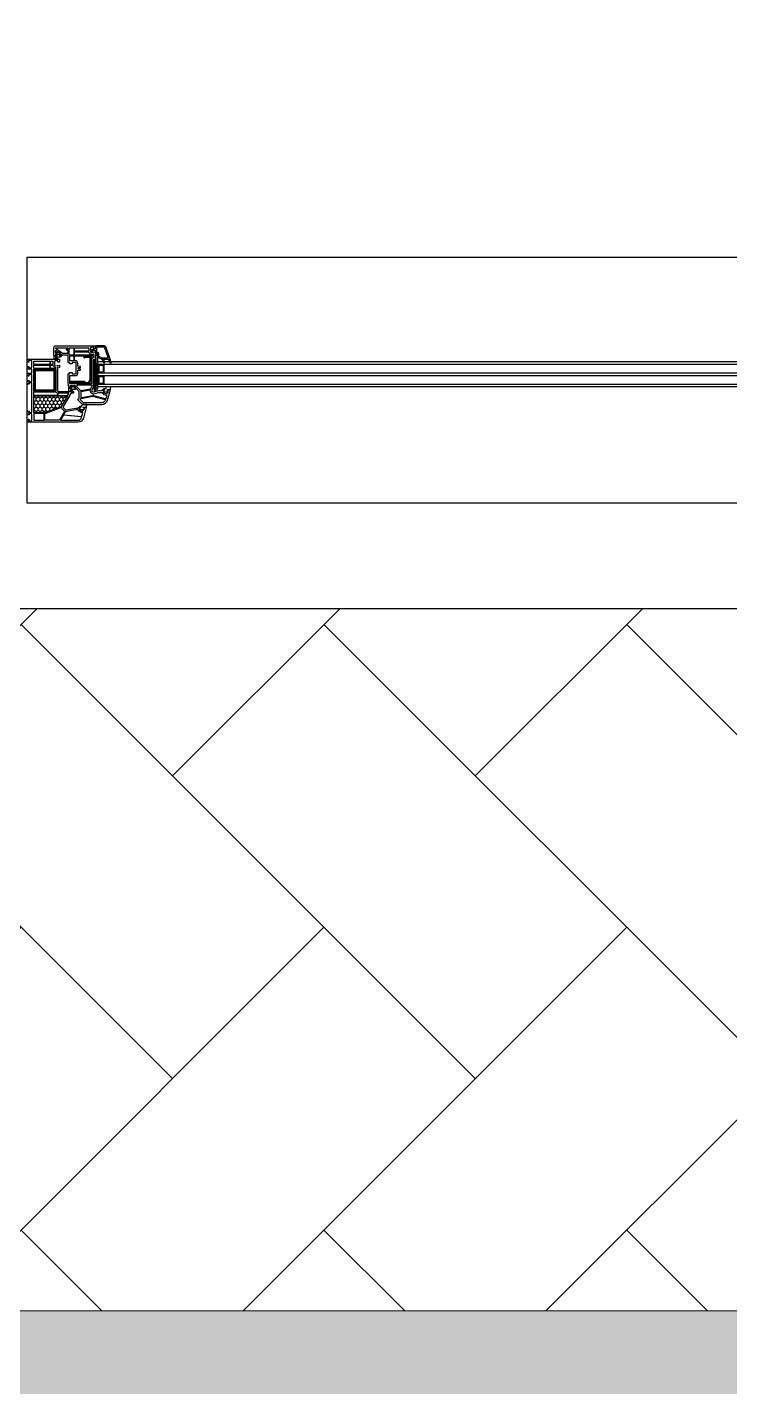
# Model space of a CAD drawing. Header units: millimetres. Extents: x 53645 to 137188, y 78097 to 135533.
# Drawn here: x 63921 to 64921, y 83594 to 85530 of the extents above; entities that cross this region are included whole.
import ezdxf

# ---------------------------------------------------------------- set-up
doc = ezdxf.new("R2010")
doc.units = ezdxf.units.MM
for name, color, linetype, lineweight in [('GP-graas', 94, 'Continuous', 9), ('GP-POKRITIE1', 7, 'Continuous', 9), ('stair1', 7, 'Continuous', 15)]:
    doc.layers.add(name, color=color, linetype=linetype, lineweight=lineweight)
doc.layers.add('line 1 GP', color=90, linetype='Continuous', lineweight=0, plot=False)
doc.layers.add('tree', color=67, linetype='Continuous')

# ---------------------------------------------------------------- blocks, each defined once
blk = doc.blocks.new('_F85QCL')
at = {"color": 0}
for p, q in [((70.79, 224.37), (55.03, 200.29)), ((60.59, 226.22), (67.08, 201.22)), ((12.94, 218.41), (-2.82, 194.34)), ((2.74, 220.26), (9.23, 195.26)), ((33.72, 216.83), (40.21, 191.82)), ((93.95, 215.11), (100.44, 190.1)), ((43.91, 214.97), (28.16, 190.9)), ((52.25, 214.18), (75.42, 212.33)), ((104.14, 213.25), (88.39, 189.18)), ((-47.29, 206.37), (-63.05, 182.3)), ((-57.49, 208.23), (-51, 183.22)), ((-5.6, 208.23), (17.57, 206.37)), ((25.38, 204.79), (48.55, 202.94)), ((85.61, 203.07), (108.78, 201.22)), ((-65.83, 196.19), (-42.66, 194.34)), ((4.33, 197.78), (-11.42, 173.7)), ((-5.86, 199.63), (0.63, 174.63)), ((-85.15, 189.18), (-100.91, 165.1)), ((-95.35, 191.03), (-88.86, 166.03)), ((-23.2, 184.02), (-38.95, 159.94)), ((-33.4, 185.87), (-26.91, 160.87)), ((-14.2, 187.59), (8.97, 185.74)), ((-103.69, 178.99), (-80.52, 177.14)), ((-124.74, 170.26), (-140.49, 146.18)), ((-134.93, 172.11), (-128.44, 147.11)), ((-41.73, 173.83), (-18.57, 171.98)), ((54.37, 168.67), (60.86, 143.67)), ((162.79, 168.67), (169.27, 143.67)), ((-76.42, 161.79), (-69.93, 136.79)), ((64.56, 166.82), (48.81, 142.74)), ((102.42, 163.38), (86.67, 139.3)), ((92.23, 165.23), (98.72, 140.23)), ((140.28, 163.38), (124.53, 139.3)), ((130.09, 165.23), (136.58, 140.23)), ((172.98, 166.82), (157.23, 142.74)), ((-143.27, 160.07), (-120.1, 158.22)), ((-66.22, 159.94), (-81.98, 135.86)), ((46.03, 156.63), (69.2, 154.78)), ((154.45, 156.63), (177.61, 154.78)), ((-84.76, 149.75), (-61.59, 147.9)), ((83.89, 153.19), (107.06, 151.34)), ((121.75, 153.19), (144.92, 151.34)), ((145.58, 136), (152.06, 110.99)), ((-109.25, 130.71), (-125, 106.63)), ((-119.44, 132.56), (-112.95, 107.55)), ((155.77, 134.14), (140.02, 110.07)), ((137.24, 123.96), (160.4, 122.11)), ((198.79, 122.11), (183.04, 98.03)), ((188.6, 123.96), (195.09, 98.96)), ((-127.78, 120.52), (-104.61, 118.67)), ((-30.09, 118.67), (-45.84, 94.59)), ((-40.28, 120.52), (-33.79, 95.52)), ((102.42, 118.67), (86.67, 94.59)), ((92.23, 120.52), (98.72, 95.52)), ((-150.55, 110.07), (-166.3, 85.99)), ((-160.74, 111.92), (-154.26, 86.92)), ((-48.62, 108.48), (-25.45, 106.63)), ((57.68, 110.07), (41.93, 85.99)), ((47.49, 111.92), (53.97, 86.92)), ((83.89, 108.48), (107.06, 106.63)), ((180.26, 111.92), (203.43, 110.07)), ((235.07, 108.48), (241.55, 83.48)), ((245.26, 106.63), (229.51, 82.55)), ((-169.08, 99.88), (-145.92, 98.03)), ((39.15, 99.88), (62.31, 98.03)), ((124.8, 96.31), (109.04, 72.23)), ((114.6, 98.16), (121.09, 73.16)), ((191.91, 96.31), (176.16, 72.23)), ((181.72, 98.16), (188.2, 73.16)), ((226.73, 96.44), (249.89, 94.59)), ((-9.43, 87.71), (-25.19, 63.63)), ((-19.63, 89.56), (-13.14, 64.56)), ((-181.39, 80.96), (-174.91, 55.96)), ((106.26, 86.12), (129.43, 84.27)), ((155.77, 82.55), (140.02, 58.48)), ((145.58, 84.4), (152.06, 59.4)), ((173.38, 86.12), (196.54, 84.27)), ((-171.2, 79.11), (-186.95, 55.04)), ((-27.97, 77.53), (-4.8, 75.67)), ((-189.73, 68.93), (-166.57, 67.07)), ((137.24, 72.37), (160.4, 70.51)), ((210.84, 63.63), (195.09, 39.56)), ((200.65, 65.49), (207.13, 40.48)), ((228.18, 62.05), (234.67, 37.04)), ((238.37, 60.2), (222.62, 36.12)), ((-150.55, 48.16), (-166.3, 24.08)), ((-160.74, 50.01), (-154.26, 25.01)), ((192.31, 53.45), (215.47, 51.6)), ((219.84, 50.01), (243.01, 48.16)), ((-202.18, 36.12), (-217.93, 12.04)), ((-212.37, 37.97), (-205.88, 12.97)), ((-169.08, 37.97), (-145.92, 36.12)), ((86.94, 36.12), (71.18, 12.04)), ((76.74, 37.97), (83.23, 12.97)), ((167.82, 36.12), (152.06, 12.04)), ((157.62, 37.97), (164.11, 12.97)), ((-107.39, 27.65), (-100.91, 2.65)), ((-220.71, 25.93), (-197.54, 24.08)), ((-97.2, 25.8), (-112.95, 1.72)), ((68.4, 25.93), (91.57, 24.08)), ((149.28, 25.93), (172.45, 24.08)), ((210.84, 24.08), (195.09, 0)), ((200.65, 25.93), (207.13, 0.93)), ((-115.73, 15.61), (-92.57, 13.76)), ((192.31, 13.89), (215.47, 12.04)), ((235.07, 7.02), (241.55, -17.99)), ((245.26, 5.16), (229.51, -18.91)), ((-179.8, -5.16), (-195.56, -29.23)), ((-190, -3.3), (-183.51, -28.31)), ((226.73, -5.02), (249.89, -6.87)), ((52.52, -10.31), (36.76, -34.39)), ((42.32, -8.46), (48.81, -33.47)), ((191.91, -10.31), (176.16, -34.39)), ((181.72, -8.46), (188.2, -33.47)), ((-198.34, -15.34), (-175.17, -17.19)), ((-24.79, -25.66), (-18.3, -50.66)), ((33.98, -20.5), (57.15, -22.35)), ((173.38, -20.5), (196.54, -22.35)), ((-14.6, -27.51), (-30.35, -51.59)), ((-203.76, -39.42), (-197.28, -64.42)), ((-33.13, -37.7), (-9.96, -39.55)), ((154.05, -37.83), (138.3, -61.91)), ((143.86, -35.98), (150.34, -60.98)), ((-193.57, -41.27), (-209.32, -65.35)), ((222.89, -42.99), (207.13, -67.07)), ((212.69, -41.14), (219.18, -66.14)), ((-212.1, -51.46), (-188.94, -53.31)), ((-140.22, -53.31), (-155.98, -77.38)), ((-150.42, -51.46), (-143.93, -76.46)), ((135.52, -48.02), (158.68, -49.87)), ((204.35, -53.18), (227.52, -55.03)), ((243.67, -53.18), (250.16, -78.18)), ((253.86, -55.03), (238.11, -79.1)), ((-158.76, -63.49), (-135.59, -65.35)), ((159.35, -66.93), (165.83, -91.94)), ((235.33, -65.21), (258.5, -67.07)), ((169.54, -68.79), (153.79, -92.86)), ((86.94, -77.38), (71.18, -101.46)), ((76.74, -75.53), (83.23, -100.54)), ((151.01, -78.97), (174.17, -80.82)), ((-183.25, -82.54), (-199, -106.62)), ((-193.44, -80.69), (-186.95, -105.69)), ((-93.76, -84.26), (-109.51, -108.34)), ((-103.95, -82.41), (-97.47, -107.41)), ((-201.78, -92.73), (-178.61, -94.58)), ((68.4, -87.57), (91.57, -89.42)), ((216, -92.86), (200.25, -116.94)), ((205.81, -91.01), (212.3, -116.01)), ((-112.29, -94.45), (-89.13, -96.3)), ((-9.43, -99.74), (-25.19, -123.82)), ((-19.63, -97.89), (-13.14, -122.89)), ((-146.97, -106.49), (-140.49, -131.49)), ((126.52, -104.9), (110.76, -128.98)), ((116.32, -103.05), (122.81, -128.05)), ((197.47, -103.05), (220.64, -104.9)), ((-136.78, -108.34), (-152.53, -132.42)), ((-27.97, -109.93), (-4.8, -111.78)), ((-155.31, -118.53), (-132.15, -120.38)), ((107.98, -115.09), (131.15, -116.94)), ((174.7, -120.38), (158.95, -144.46)), ((164.51, -118.53), (170.99, -143.53)), ((-57.62, -134.14), (-73.37, -158.21)), ((-67.81, -132.28), (-61.33, -157.29)), ((156.17, -130.56), (179.33, -132.42)), ((-129.77, -146.04), (-123.28, -171.05)), ((-76.15, -144.32), (-52.99, -146.18)), ((40.6, -146.04), (47.09, -171.05)), ((-119.57, -147.89), (-135.33, -171.97)), ((50.8, -147.89), (35.04, -171.97)), ((-138.11, -158.08), (-114.94, -159.93)), ((32.26, -158.08), (55.43, -159.93)), ((-98.79, -173.56), (-92.3, -198.56)), ((-14.6, -170.25), (-30.35, -194.33)), ((-24.79, -168.4), (-18.3, -193.4)), ((86.94, -170.25), (71.18, -194.33)), ((76.74, -168.4), (83.23, -193.4)), ((-88.6, -175.41), (-104.35, -199.49)), ((-72.98, -180.44), (-66.49, -205.44)), ((-33.13, -180.44), (-9.96, -182.29)), ((68.4, -180.44), (91.57, -182.29)), ((-107.13, -185.6), (-83.96, -187.45)), ((-62.78, -182.29), (-78.54, -206.37)), ((138.56, -184.01), (122.81, -208.09)), ((128.37, -182.16), (134.86, -207.16)), ((-81.32, -192.48), (-58.15, -194.33)), ((120.03, -194.2), (143.2, -196.05)), ((-31.81, -208.09), (-47.56, -232.16)), ((-42, -206.23), (-35.51, -231.24)), ((31.87, -214.97), (16.11, -239.04)), ((21.67, -213.11), (28.16, -238.12)), ((78.33, -211.53), (62.58, -235.6)), ((68.14, -209.67), (74.62, -234.68)), ((-50.34, -218.27), (-27.17, -220.12)), ((59.8, -221.71), (82.96, -223.56)), ((13.33, -225.15), (36.5, -227))]:
    blk.add_line(p, q, dxfattribs=at)
blk = doc.blocks.new('3432')
h = blk.add_hatch()
h.set_pattern_fill('HONEY', color=0, angle=90, style=0)
h.set_pattern_definition([(90, (-15252.5834, 212.3573), (2.74963, 4.7625), [3.175, -6.35]), (330, (-15252.5834, 212.3573), (2.74963, -4.7625), [3.175, -6.35]), (30, (-15252.5834, 212.3573), (5.49926, 6e-07), [-6.35, 3.175])])
h.paths.add_polyline_path([(-15124.2, 302.6, -0.57735), (-15123.8, 301.8), (-15131.5, 288.5, 0.079163), (-15131.8, 287.5, -0.259107), (-15132.2, 287.1), (-15155.8, 278.5, -0.087489), (-15156, 278.5), (-15170.7, 278.5, -0.414214), (-15171.2, 279), (-15171.2, 302.1, -0.414214), (-15170.7, 302.6)])
at = {"color": 0}
for p, q in [((-15089.2, 367.7), (-15085.6, 369.8)), ((-15085.6, 369.8), (-15084, 369.5)), ((-15082.7, 374), (-15083.4, 373.3)), ((-15083.4, 370), (-15083.4, 373.3)), ((-15071.8, 374), (-15082.7, 374)), ((-15081.5, 364.9), (-15081.5, 371.6)), ((-15071.7, 372.1), (-15081, 372.1)), ((-15065.2, 357.1), (-15069.8, 370.7)), ((-15062.5, 354.9), (-15068, 371.3)), ((-15097.9, 358.8), (-15097.9, 358.8)), ((-15097.1, 357.3), (-15095.6, 358.8)), ((-15094.8, 357.3), (-15093.3, 358.8)), ((-15092.6, 357.3), (-15091.1, 358.8)), ((-15090.9, 356.7), (-15089.7, 357.9)), ((-15090.9, 354.4), (-15089.4, 355.9)), ((-15090.9, 352.2), (-15089.4, 353.7)), ((-15090.9, 349.9), (-15089.4, 351.4)), ((-15090.9, 347.7), (-15089.4, 349.2)), ((-15089.4, 365.7), (-15089.4, 367.3)), ((-15087.4, 365.7), (-15087.4, 366.1)), ((-15087.2, 366.5), (-15085.4, 367.6)), ((-15085.1, 367.6), (-15083.9, 367.4)), ((-15083.4, 353.6), (-15085.1, 354.1)), ((-15085.1, 354.1), (-15085.1, 351.7)), ((-15083.4, 351.7), (-15085.1, 351.7)), ((-15084.6, 351.7), (-15084.6, 347)), ((-15080.5, 313.2), (-15083.5, 361.2)), ((-15080.5, 361.2), (-15083.5, 313.2)), ((-15083.4, 364.6), (-15083.4, 366.9)), ((-15083.4, 310.6), (-15083.4, 353.6)), ((-15080.9, 362.5), (-15081.3, 362.5)), ((-15080.6, 364.4), (-15081, 364.4)), ((-15080.4, 358.9), (-15080.4, 362)), ((-15074.9, 354.7), (-15079.1, 356.8)), ((-15078.5, 358.9), (-15078.5, 362.3)), ((-15074.1, 356.5), (-15078.3, 358.5)), ((-15065.7, 356.4), (-15073.9, 356.4)), ((-15062.7, 354.5), (-15073.9, 354.5)), ((-15073, 352.5), (-15073.4, 354.5)), ((-15071.6, 354.3), (-15071.6, 354.5)), ((-15061.8, 349.2), (-15064.7, 354.5)), ((-15061, 349.5), (-15062.5, 354.9)), ((-15062.4, 354.8), (-15062.4, 354.8)), ((-15170.5, 338.7), (-15169.4, 339.7)), ((-15170.5, 336.5), (-15169, 338)), ((-15170.5, 334.4), (-15169, 335.9)), ((-15170.5, 332.3), (-15169, 333.8)), ((-15170.5, 330.1), (-15169, 331.6)), ((-15170.5, 328), (-15169, 329.5)), ((-15168.8, 338.3), (-15167.3, 339.8)), ((-15166.6, 338.3), (-15165.1, 339.8)), ((-15164.5, 338.3), (-15163, 339.8)), ((-15162.4, 338.3), (-15160.9, 339.8)), ((-15160.3, 338.3), (-15158.8, 339.8)), ((-15158.2, 338.3), (-15156.7, 339.8)), ((-15156, 338.3), (-15154.5, 339.8)), ((-15153.9, 338.3), (-15152.4, 339.8)), ((-15151.8, 338.3), (-15150.3, 339.8)), ((-15149.7, 338.3), (-15148.2, 339.8)), ((-15147.5, 338.3), (-15146, 339.8)), ((-15145.4, 338.3), (-15143.9, 339.8)), ((-15143.3, 338.3), (-15141.8, 339.8)), ((-15142, 337.4), (-15140.6, 338.8)), ((-15142, 335.3), (-15140.5, 336.8)), ((-15142, 333.2), (-15140.5, 334.7)), ((-15142, 331.1), (-15140.5, 332.6)), ((-15142, 328.9), (-15140.5, 330.4)), ((-15090.9, 345.4), (-15089.4, 346.9)), ((-15090.9, 343.1), (-15089.4, 344.6)), ((-15090.9, 340.9), (-15089.4, 342.4)), ((-15090.9, 338.6), (-15089.4, 340.1)), ((-15090.9, 336.3), (-15089.4, 337.8)), ((-15090.9, 334.1), (-15089.4, 335.6)), ((-15090.9, 331.8), (-15089.4, 333.3)), ((-15090.9, 329.6), (-15089.4, 331.1)), ((-15084.6, 348), (-15086.4, 348)), ((-15086.4, 348), (-15086.4, 317)), ((-15084.6, 347), (-15086.4, 347)), ((-15084.6, 345), (-15086.4, 345)), ((-15084.6, 337), (-15086.4, 337)), ((-15084.6, 335), (-15086.4, 335)), ((-15084.6, 334), (-15086.4, 334)), ((-15084.6, 345), (-15084.6, 319)), ((-15083.4, 341.2), (-15083.4, 317)), ((-15078, 347.3), (-15079, 347.3)), ((-15078, 346.3), (-15079, 346.3)), ((-15078, 346.3), (-15079, 346.3)), ((-15078, 345.3), (-15079, 345.3)), ((-15078, 344.3), (-15079, 344.3)), ((-15078, 343.3), (-15079, 343.3)), ((-15078, 342.3), (-15079, 342.3)), ((-15078, 341.3), (-15079, 341.3)), ((-15078, 340.3), (-15079, 340.3)), ((-15078, 339.3), (-15079, 339.3)), ((-15078, 338.3), (-15079, 338.3)), ((-15078, 337.3), (-15079, 337.3)), ((-15078, 336.3), (-15079, 336.3)), ((-15078, 331.3), (-15079, 331.3)), ((-15078, 330.3), (-15079, 330.3)), ((-15078, 330.3), (-15079, 330.3)), ((-15078, 329.3), (-15079, 329.3)), ((-15078, 346.3), (-15078, 347.3)), ((-15078, 336.3), (-15078, 335.3)), ((-15078, 330.3), (-15078, 331.3)), ((-15077, 347.3), (-15077, 346.3)), ((-15077, 336.3), (-15077, 335.3)), ((-15077, 331.3), (-15077, 330.3)), ((-15076, 347.3), (-15076, 346.3)), ((-15076, 336.3), (-15076, 335.3)), ((-15076, 331.3), (-15076, 330.3)), ((-15075, 347.3), (-15075, 346.3)), ((-15075, 336.3), (-15075, 335.3)), ((-15075, 331.3), (-15075, 330.3)), ((-15074, 347.3), (-15074, 346.3)), ((-15074, 336.3), (-15074, 335.3)), ((-15074, 331.3), (-15074, 330.3)), ((-15073, 347.3), (-15073, 346.3)), ((-15073, 336.3), (-15073, 335.3)), ((-15073, 331.3), (-15073, 330.3)), ((-15072.5, 347.3), (-15071.5, 347.3)), ((-15072.5, 346.3), (-15072.5, 347.3)), ((-15072.5, 346.3), (-15071.5, 346.3)), ((-15072.5, 346.3), (-15071.5, 346.3)), ((-15072.5, 345.3), (-15071.5, 345.3)), ((-15072.5, 344.3), (-15071.5, 344.3)), ((-15072.5, 343.3), (-15071.5, 343.3)), ((-15072.5, 342.3), (-15071.5, 342.3)), ((-15072.5, 341.3), (-15071.5, 341.3)), ((-15072.5, 340.3), (-15071.5, 340.3)), ((-15072.5, 339.3), (-15071.5, 339.3)), ((-15072.5, 338.3), (-15071.5, 338.3)), ((-15072.5, 337.3), (-15071.5, 337.3)), ((-15072.5, 336.3), (-15072.5, 335.3)), ((-15072.5, 336.3), (-15071.5, 336.3)), ((-15072.5, 331.3), (-15071.5, 331.3)), ((-15072.5, 330.3), (-15072.5, 331.3)), ((-15072.5, 330.3), (-15071.5, 330.3)), ((-15072.5, 330.3), (-15071.5, 330.3)), ((-15072.5, 329.3), (-15071.5, 329.3)), ((-15170.5, 325.9), (-15169, 327.4)), ((-15170.5, 323.8), (-15169, 325.3)), ((-15170.5, 321.7), (-15169, 323.2)), ((-15170.5, 319.5), (-15169, 321)), ((-15170.5, 317.4), (-15169, 318.9)), ((-15170.5, 315.3), (-15169, 316.8)), ((-15170.5, 313.2), (-15169, 314.7)), ((-15170.5, 311.1), (-15169, 312.6)), ((-15169.6, 309.9), (-15168.2, 311.3)), ((-15167.6, 309.8), (-15166.1, 311.3)), ((-15165.4, 309.8), (-15163.9, 311.3)), ((-15163.3, 309.8), (-15161.8, 311.3)), ((-15161.2, 309.8), (-15159.7, 311.3)), ((-15159.1, 309.8), (-15157.6, 311.3)), ((-15157, 309.8), (-15155.8, 311)), ((-15154.8, 309.8), (-15153.3, 311.3)), ((-15152.7, 309.8), (-15151.2, 311.3)), ((-15150.6, 309.8), (-15149.1, 311.3)), ((-15148.5, 309.8), (-15147, 311.3)), ((-15146.3, 309.8), (-15144.8, 311.3)), ((-15144.2, 309.8), (-15142.7, 311.3)), ((-15142.1, 309.8), (-15140.5, 311.4)), ((-15142, 326.8), (-15140.5, 328.3)), ((-15142, 324.7), (-15140.5, 326.2)), ((-15142, 322.6), (-15140.5, 324.1)), ((-15142, 320.5), (-15140.5, 322)), ((-15142, 318.3), (-15140.5, 319.8)), ((-15142, 316.2), (-15140.5, 317.7)), ((-15142, 314.1), (-15140.5, 315.6)), ((-15142, 312), (-15140.5, 313.5)), ((-15119.1, 321.8), (-15117.4, 323.5)), ((-15118.3, 320.2), (-15117.1, 321.5)), ((-15116.7, 321.9), (-15115.1, 323.5)), ((-15116.3, 320), (-15114.8, 321.5)), ((-15114.4, 321.9), (-15112.9, 323.5)), ((-15114, 320), (-15112.5, 321.5)), ((-15112.2, 321.9), (-15110.6, 323.5)), ((-15111.8, 320), (-15110.3, 321.5)), ((-15109.9, 321.9), (-15108.3, 323.5)), ((-15109.5, 320), (-15108, 321.5)), ((-15107.7, 321.9), (-15106.1, 323.5)), ((-15107.2, 320), (-15105.7, 321.5)), ((-15105.4, 321.9), (-15103.8, 323.5)), ((-15105, 320), (-15103.5, 321.5)), ((-15103.1, 321.9), (-15101.6, 323.5)), ((-15102.7, 320), (-15101.2, 321.5)), ((-15100.9, 321.9), (-15099.3, 323.5)), ((-15100.5, 320), (-15099, 321.5)), ((-15098.2, 320), (-15096.7, 321.5)), ((-15095.9, 320), (-15094.4, 321.5)), ((-15093.7, 320), (-15091.2, 322.5)), ((-15092.3, 323.7), (-15089.4, 326.5)), ((-15090.9, 327.3), (-15089.4, 328.8)), ((-15084.6, 320), (-15086.4, 320)), ((-15084.6, 319), (-15086.4, 319)), ((-15084.6, 317), (-15086.4, 317)), ((-15086.4, 317), (-15084.6, 310.4)), ((-15084.7, 310.4), (-15084.7, 308.5)), ((-15084.6, 319), (-15084.6, 319.6)), ((-15084.6, 310.4), (-15084.6, 317)), ((-15084.6, 310.6), (-15084.6, 317)), ((-15083.4, 315), (-15084.6, 315)), ((-15084.6, 310.4), (-15083.4, 310.6)), ((-15080.9, 312.9), (-15083.5, 312.9)), ((-15083.5, 309.1), (-15080.9, 309.8)), ((-15080.9, 309.8), (-15080.9, 312.9)), ((-15078, 328.3), (-15079, 328.3)), ((-15078, 327.3), (-15079, 327.3)), ((-15078, 326.3), (-15079, 326.3)), ((-15078, 325.3), (-15079, 325.3)), ((-15078, 324.3), (-15079, 324.3)), ((-15078, 323.3), (-15079, 323.3)), ((-15078, 322.3), (-15079, 322.3)), ((-15078, 321.3), (-15079, 321.3)), ((-15078, 320.3), (-15079, 320.3)), ((-15078, 320.3), (-15078, 319.3)), ((-15077, 320.3), (-15077, 319.3)), ((-15076, 320.3), (-15076, 319.3)), ((-15075, 320.3), (-15075, 319.3)), ((-15074, 320.3), (-15074, 319.3)), ((-15073, 320.3), (-15073, 319.3)), ((-15072.5, 328.3), (-15071.5, 328.3)), ((-15072.5, 327.3), (-15071.5, 327.3)), ((-15072.5, 326.3), (-15071.5, 326.3)), ((-15072.5, 325.3), (-15071.5, 325.3)), ((-15072.5, 324.3), (-15071.5, 324.3)), ((-15072.5, 323.3), (-15071.5, 323.3)), ((-15072.5, 322.3), (-15071.5, 322.3)), ((-15072.5, 321.3), (-15071.5, 321.3)), ((-15072.5, 320.3), (-15072.5, 319.3)), ((-15072.5, 320.3), (-15071.5, 320.3)), ((-15084.7, 308.5), (-15083.5, 308.9)), ((-15083.5, 308.9), (-15083.5, 309.1))]:
    blk.add_line(p, q, dxfattribs=at)
for points in [[(-15180.5, 500), (-13180.4, 500), (-13180.4, 150), (-15180.5, 150)], [(-15080.5, 315.2), (-15080.5, 313.2), (-15083.5, 313.2), (-15083.5, 361.2), (-15080.5, 361.2)], [(-13948.4, 347.3), (-15080.5, 347.3), (-15080.5, 351.3), (-13948.4, 351.3)], [(-13948.4, 331.3), (-15080.5, 331.3), (-15080.5, 335.3), (-13948.4, 335.3)], [(-15079, 347.3), (-15071.5, 347.3), (-15071.5, 335.3), (-15079, 335.3)], [(-15079, 331.3), (-15071.5, 331.3), (-15071.5, 319.3), (-15079, 319.3)], [(-15078, 346.3), (-15072.5, 346.3), (-15072.5, 336.3), (-15078, 336.3)], [(-15078, 330.3), (-15072.5, 330.3), (-15072.5, 320.3), (-15078, 320.3)], [(-13948.4, 315.3), (-15080.5, 315.3), (-15080.5, 319.3), (-13948.4, 319.3)]]:
    blk.add_lwpolyline(points, close=True, dxfattribs=at)
for points in [[(-15084.2, 374), (-15083.4, 373.3), (-15083.4, 372.8), (-15083.6, 370, -0.446275), (-15084.2, 369.5), (-15085.3, 369.7, -0.36397), (-15085.7, 370.2), (-15085.7, 371.2, 0.414214), (-15086.2, 371.7), (-15088.9, 371.7, 0.414214), (-15090.4, 370.2), (-15090.4, 365.4), (-15089.4, 364.4), (-15084.2, 365.5, -0.454146), (-15083.6, 365), (-15083.5, 362.4, -0.016582), (-15083.4, 362.2), (-15083.4, 354.3, -0.493145), (-15083.8, 354), (-15085.8, 354.5, 0.493145), (-15086.4, 354.1), (-15086.4, 331.7, -0.201513), (-15086.6, 331.4, 0.420084), (-15086.6, 330.6, -0.201513), (-15086.4, 330.3), (-15086.4, 315), (-15088.3, 310.8, 0.628383), (-15085.9, 308.1), (-15078.7, 310), (-15073.9, 310, 0.414214), (-15073.4, 310.5, -0.414214), (-15072.4, 311.5), (-15070.8, 311.5), (-15070.6, 311.2, -0.57735), (-15071.1, 310.3), (-15071.6, 310.3, 0.38517), (-15072.1, 309.9, 1.105542), (-15065.1, 309.9, 0.38517), (-15065.6, 310.3), (-15066, 310.3, -0.57735), (-15066.6, 311.2), (-15066.4, 311.5), (-15062.7, 311.5, -0.493145), (-15062.5, 311.1), (-15066.5, 295.9, -0.339454), (-15074.3, 290), (-15101, 290, -0.198912), (-15101.7, 290.3), (-15108.3, 296.9, -0.414214), (-15108.3, 297.6), (-15106.6, 299.3, 0.198912), (-15106.4, 299.6), (-15106.4, 308.3, 0.198912), (-15106.6, 308.6), (-15111.3, 313.4, 0.198912), (-15111.7, 313.5), (-15113.1, 313.5), (-15113.3, 313.8, -0.57735), (-15112.7, 314.7), (-15112.2, 314.7, 0.414214), (-15111.7, 315.2), (-15111.7, 316.6, 0.414214), (-15112.2, 317.1), (-15119.2, 317.1, 0.455633), (-15119.7, 316.5), (-15119.5, 315.1, 0.373972), (-15119, 314.7), (-15117.8, 314.7, -0.57735), (-15117.3, 313.8), (-15117.5, 313.5), (-15120.9, 313.5, -0.373885), (-15121.4, 313.9), (-15122.4, 321.5), (-15122.4, 333.6, -0.414214), (-15122.1, 333.9), (-15120.5, 333.9, 0.414214), (-15120.2, 334.2), (-15120.2, 335.6, -0.414214), (-15119.9, 335.9), (-15116.8, 335.9, -0.414214), (-15116.5, 335.6), (-15116.5, 334.4, 0.414214), (-15116, 333.9), (-15111.9, 333.9, 0.414214), (-15110.9, 334.9), (-15110.9, 341.3, -0.201513), (-15110.8, 341.6, 0.420084), (-15110.8, 342.4, -0.201513), (-15110.9, 342.7), (-15110.9, 349.1, 0.414214), (-15111.9, 350.1), (-15116, 350.1, 0.414214), (-15116.5, 349.6), (-15116.5, 348.4, -0.414214), (-15116.8, 348.1), (-15119.9, 348.1, -0.414214), (-15120.2, 348.4), (-15120.2, 349.8, 0.414214), (-15120.5, 350.1), (-15122.1, 350.1, -0.414214), (-15122.4, 350.4), (-15122.4, 359, 0.414214), (-15123.9, 360.5), (-15130.9, 360.5, 0.414214), (-15131.4, 360, -0.414214), (-15131.9, 359.5), (-15134.1, 359.5), (-15134.3, 359.8, -0.57735), (-15133.7, 360.7), (-15133.2, 360.7, 0.414214), (-15132.7, 361.2), (-15132.7, 362.2, 0.244698), (-15133, 362.6), (-15136, 364.7, 0.315299), (-15136.6, 364.7), (-15139.9, 362.4, 0.244698), (-15140.1, 362), (-15140.1, 361.2, 0.414214), (-15139.6, 360.7), (-15138.8, 360.7, -0.57735), (-15138.3, 359.8), (-15138.5, 359.5), (-15142.1, 359.5, -0.414214), (-15142.4, 359.8), (-15142.4, 371, -0.414214), (-15139.4, 374)], [(-15123.1, 371.2, -0.414214), (-15122.6, 370.7), (-15122.6, 369.7, -0.414214), (-15123.1, 369.2), (-15124.4, 369.2, 0.414214), (-15124.9, 368.7), (-15124.9, 368.5, 0.414214), (-15124.4, 368), (-15123.1, 368, -0.414214), (-15122.6, 367.5), (-15122.6, 363.5, -0.436376), (-15123.2, 363, 0.01877), (-15123.4, 363), (-15129.9, 363, -0.153915), (-15130.2, 363.1), (-15139.4, 369.6, -0.244698), (-15139.6, 370), (-15139.6, 370.7, -0.414214), (-15139.1, 371.2)], [(-15114.7, 371.2, -0.414214), (-15114.2, 370.7), (-15114.2, 361, -0.414214), (-15114.7, 360.5), (-15119.9, 360.5, -0.284915), (-15120.4, 360.8, 0.045769), (-15120.7, 361.4, -0.162278), (-15120.8, 361.7), (-15120.8, 370.7, -0.414214), (-15120.3, 371.2)], [(-15093.4, 371.2, -0.414214), (-15092.9, 370.7), (-15092.9, 366.7, -0.414214), (-15093.4, 366.2), (-15112.6, 366.2, -0.414214), (-15113.1, 366.7), (-15113.1, 370.7, -0.414214), (-15112.6, 371.2)], [(-15136.4, 309), (-15114.9, 309, -0.414214), (-15114.4, 308.5), (-15114.4, 307, -0.414214), (-15114.9, 306.5), (-15117.6, 306.5, 0.267949), (-15118.5, 306), (-15129.3, 287.3, 0.339454), (-15129.2, 286.1), (-15125.9, 282.8, 0.245592), (-15125, 282.5), (-15111.1, 285, -0.043661), (-15110.6, 285), (-15107.9, 285, 0.414214), (-15107.4, 285.5, -0.414214), (-15106.4, 286.5), (-15104.8, 286.5), (-15104.6, 286.2, -0.57735), (-15105.1, 285.3), (-15105.6, 285.3, 0.414214), (-15106.1, 284.8), (-15106.1, 284.5, 1), (-15099.1, 284.5), (-15099.1, 284.8, 0.414214), (-15099.6, 285.3), (-15100, 285.3, -0.57735), (-15100.6, 286.2), (-15100.4, 286.5), (-15096.7, 286.5, -0.493145), (-15096.5, 286.1), (-15100.5, 270.9, -0.339454), (-15108.3, 265), (-15179.9, 265, -0.414214), (-15180.4, 265.5), (-15180.4, 267.4), (-15180.4, 267.7), (-15178.9, 269.2), (-15178.4, 269.2, -0.414214), (-15177.9, 268.7), (-15177.9, 268.3, -0.198912), (-15178, 268.2), (-15178.7, 267.5, 0.700208), (-15178.4, 267), (-15174.2, 267.4, 0.388879), (-15173.7, 267.9), (-15173.7, 276.5, 0.388879), (-15174.2, 277), (-15178.1, 277.3, 0.700208), (-15178.4, 276.8), (-15178, 276.4, -0.198912), (-15177.9, 276.3), (-15177.9, 275.9, -0.414214), (-15178.4, 275.4), (-15178.9, 275.4), (-15180.4, 276.9), (-15180.4, 279.4), (-15178.9, 280.9), (-15178.4, 280.9, -0.414214), (-15177.9, 280.4), (-15177.9, 280, -0.198912), (-15178, 279.9), (-15178.4, 279.5, 0.700208), (-15178.1, 279), (-15174.2, 279.3, 0.388879), (-15173.7, 279.8), (-15173.7, 320.2, 0.388879), (-15174.2, 320.7), (-15178.1, 321, 0.700208), (-15178.4, 320.5), (-15178, 320.1, -0.198912), (-15177.9, 320), (-15177.9, 319.6, -0.414214), (-15178.4, 319.1), (-15178.9, 319.1), (-15180.4, 320.6), (-15180.4, 323.1), (-15178.9, 324.6), (-15178.4, 324.6, -0.414214), (-15177.9, 324.1), (-15177.9, 323.7, -0.198912), (-15178, 323.6), (-15178.4, 323.2, 0.700208), (-15178.1, 322.7), (-15174.2, 323, 0.388879), (-15173.7, 323.5), (-15173.7, 332.1, 0.388879), (-15174.2, 332.6), (-15178.4, 333, 0.700208), (-15178.7, 332.5), (-15178, 331.8, -0.198912), (-15177.9, 331.7), (-15177.9, 331.3, -0.414214), (-15178.4, 330.8), (-15178.9, 330.8), (-15180.4, 332.3), (-15180.4, 332.6), (-15180.4, 334.5, -0.414214), (-15179.9, 335), (-15174.2, 335, 0.414214), (-15173.7, 335.5), (-15173.7, 339.9, 0.414214), (-15174.2, 340.4), (-15179.9, 340.4, -0.414214), (-15180.4, 340.9), (-15180.4, 343.1), (-15178.9, 344.6), (-15178.4, 344.6, -0.414214), (-15177.9, 344.1), (-15177.9, 343.7, -0.198912), (-15178, 343.6), (-15178.7, 342.9, 0.700208), (-15178.4, 342.4), (-15174.2, 342.8, 0.388879), (-15173.7, 343.3), (-15173.7, 352.1, 0.388879), (-15174.2, 352.6), (-15178.4, 353, 0.700208), (-15178.7, 352.5), (-15178, 351.8, -0.198912), (-15177.9, 351.7), (-15177.9, 351.3, -0.414214), (-15178.4, 350.8), (-15178.9, 350.8), (-15180.4, 352.3), (-15180.4, 352.6), (-15180.4, 354.5, -0.414214), (-15179.9, 355), (-15135.2, 355), (-15134.4, 354.3), (-15134.4, 353.8), (-15134.6, 351, -0.446275), (-15135.2, 350.5), (-15136.3, 350.7, -0.36397), (-15136.7, 351.2), (-15136.7, 352.2, 0.414214), (-15137.2, 352.7), (-15139.9, 352.7, 0.414214), (-15141.4, 351.2), (-15141.4, 346.4), (-15140.4, 345.4), (-15135.2, 346.5, -0.454146), (-15134.6, 346), (-15134.4, 343.3, -0.51393), (-15134.8, 343), (-15136.8, 343.5, 0.493145), (-15137.4, 343.1), (-15137.4, 310, 0.414214)], [(-15170.7, 347.2, -0.414214), (-15171.2, 347.7), (-15171.2, 351.7, -0.414214), (-15170.7, 352.2), (-15148.9, 352.2, -0.414214), (-15148.4, 351.7), (-15148.4, 347.7, -0.414214), (-15148.9, 347.2)], [(-15146.8, 347.2, -0.414214), (-15147.3, 347.7), (-15147.3, 351.7, -0.414214), (-15146.8, 352.2), (-15144.4, 352.2, -0.414214), (-15143.9, 351.7), (-15143.9, 347.7, -0.414214), (-15144.4, 347.2)], [(-15139.3, 360.7, -0.414214), (-15139.8, 361.2, -0.054959), (-15139.7, 361.9, -0.351258), (-15139.5, 362.1), (-15133.1, 362.1, -0.351258), (-15132.9, 361.9, -0.054959), (-15132.8, 361.2, -0.414214), (-15133.3, 360.7), (-15133.8, 360.7, 0.57735), (-15134.3, 359.8), (-15134.1, 359.5), (-15132.6, 359.5, -0.414214), (-15132.4, 359.3), (-15132.4, 358.8, -0.407864), (-15133.4, 357.8), (-15139.6, 357.7, 0.433601), (-15140, 357.2), (-15140, 356.9, 0.363714), (-15139.3, 356.2), (-15138.3, 356.1, 0.169782), (-15138.1, 356.2, -1.241435), (-15137.7, 355), (-15140.8, 355, -0.414214), (-15142, 356.2), (-15142, 359.2, -0.414214), (-15141.7, 359.5), (-15138.5, 359.5), (-15138.3, 359.8, 0.57735), (-15138.9, 360.7)], [(-15137.8, 365.9, -0.520567), (-15137.8, 365.1), (-15139.4, 364, -0.606815), (-15140.1, 364.4), (-15140.1, 366.7, -0.606815), (-15139.4, 367.1)], [(-15114.7, 359.4, -0.414214), (-15114.2, 358.9), (-15114.2, 353.1, -0.414214), (-15114.7, 352.6), (-15119.4, 352.6, -0.414214), (-15119.9, 353.1), (-15119.9, 358.9, -0.414214), (-15119.4, 359.4)], [(-15100.2, 359.4, -0.414214), (-15099.7, 358.9), (-15099.7, 356.9, 1), (-15098.7, 356.9), (-15098.7, 358.9, -0.414214), (-15098.2, 359.4), (-15086.4, 359.4, -0.414214), (-15085.9, 358.9), (-15085.9, 357.6, -0.387795), (-15086.4, 357.1, 0.387795), (-15088.9, 354.3), (-15088.9, 332.3, 0.229416), (-15088.9, 329.7), (-15088.9, 320.1, -0.414214), (-15089.4, 319.6), (-15119.2, 319.6, -0.373972), (-15119.7, 320), (-15119.9, 321.6, -0.034844), (-15119.9, 321.7), (-15119.9, 330.9, -0.414214), (-15119.4, 331.4), (-15111.9, 331.4, 0.414214), (-15108.4, 334.9), (-15108.4, 338.7, -0.39896), (-15108, 339.2), (-15104.9, 339.4, 0.39896), (-15104.4, 339.9), (-15104.4, 340.3, 0.39896), (-15104.9, 340.8), (-15107.7, 341, -0.442836), (-15108.2, 341.5, 0.074681), (-15108.2, 342.5, -0.442836), (-15107.7, 343), (-15104.9, 343.2, 0.39896), (-15104.4, 343.7), (-15104.4, 344.1, 0.39896), (-15104.9, 344.6), (-15108, 344.8, -0.39896), (-15108.4, 345.3), (-15108.4, 349.1, 0.414214), (-15111.9, 352.6), (-15112.6, 352.6, -0.414214), (-15113.1, 353.1), (-15113.1, 358.9, -0.414214), (-15112.6, 359.4)], [(-15089.4, 356.8), (-15089.4, 326.5, -0.116434), (-15089.6, 325.6), (-15091.9, 321.1, -0.284079), (-15093.7, 320), (-15117.6, 320, -0.414214), (-15119.1, 321.5), (-15119.1, 322, -0.414214), (-15117.6, 323.5), (-15099.1, 323.5), (-15099.1, 321.9), (-15117.7, 321.9, 0.940252), (-15117.7, 321.5), (-15093.8, 321.5, 0.228035), (-15093.2, 321.8), (-15091, 326.3, 0.116434), (-15090.9, 326.5), (-15090.9, 356.8, 0.414214), (-15091.4, 357.3), (-15097.9, 357.3), (-15097.9, 358.8), (-15091.4, 358.8, -0.414214)], [(-15093.4, 365.5, -0.372896), (-15092.9, 365.1, 0.161969), (-15092.2, 363.7), (-15091.2, 362.7, 0.251647), (-15088.9, 362), (-15086.5, 362.5, -0.4743), (-15085.9, 362), (-15085.9, 361, -0.414214), (-15086.4, 360.5), (-15112.6, 360.5, -0.414214), (-15113.1, 361), (-15113.1, 365, -0.414214), (-15112.6, 365.5)], [(-15170.7, 341.5, -0.414214), (-15171.2, 342), (-15171.2, 346, -0.414214), (-15170.7, 346.5), (-15148.9, 346.5, -0.414214), (-15148.4, 346), (-15148.4, 342, -0.414214), (-15148.9, 341.5)], [(-15170.7, 309.4, -0.414214), (-15171.2, 309.9), (-15171.2, 319.1, 1), (-15171.2, 319.7), (-15171.2, 330.1, 1), (-15171.2, 330.7), (-15171.2, 339.9, -0.414214), (-15170.7, 340.4), (-15140.4, 340.4, -0.414214), (-15139.9, 339.9), (-15139.9, 309.9, -0.414214), (-15140.4, 309.4)], [(-15155.8, 311.3), (-15155.8, 309.8), (-15169, 309.8, -0.414214), (-15170.5, 311.3), (-15170.5, 338.3, -0.414214), (-15169, 339.8), (-15142, 339.8, -0.414214), (-15140.5, 338.3), (-15140.5, 311.3, -0.414214), (-15142, 309.8), (-15155.3, 309.8), (-15155.3, 311.3), (-15142, 311.3), (-15142, 338.3), (-15169, 338.3), (-15169, 311.3)], [(-15146.8, 341.5, -0.414214), (-15147.3, 342), (-15147.3, 346, -0.414214), (-15146.8, 346.5), (-15144.4, 346.5, -0.372896), (-15143.9, 346.1, 0.161969), (-15143.2, 344.7), (-15142.2, 343.7, 0.198912), (-15140.4, 342.9, -0.414214), (-15139.9, 342.4), (-15139.9, 342, -0.414214), (-15140.4, 341.5)], [(-15118.3, 314.7, -0.414214), (-15118.8, 315.2, -0.054959), (-15118.7, 315.9, -0.351258), (-15118.5, 316.1), (-15112.1, 316.1, -0.351258), (-15111.9, 315.9, -0.054959), (-15111.8, 315.2, -0.414214), (-15112.3, 314.7), (-15112.8, 314.7, 0.57735), (-15113.3, 313.8), (-15113.1, 313.5), (-15111.7, 313.5, -0.414214), (-15111.5, 313.3), (-15111.5, 312.8, -0.407864), (-15112.4, 311.8), (-15118.6, 311.7, 0.433601), (-15119, 311.2), (-15119, 310.9, 0.363714), (-15118.3, 310.2), (-15117.3, 310.1, 0.169782), (-15117.1, 310.2, -1.241435), (-15116.7, 309), (-15119.8, 309, -0.414214), (-15121, 310.2), (-15121, 313.2, -0.414214), (-15120.7, 313.5), (-15117.5, 313.5), (-15117.4, 313.8, 0.57735), (-15117.9, 314.7)], [(-15089.4, 318.5, -0.414214), (-15088.9, 318), (-15088.9, 315.6, -0.103244), (-15089, 315.4), (-15090.2, 312.6, -0.251284), (-15090.6, 312.3), (-15104.1, 309.9, -0.28183), (-15104.6, 310.1, 0.034736), (-15104.8, 310.4), (-15109.1, 314.7, -0.198912), (-15109.2, 315), (-15109.2, 318, -0.414214), (-15108.7, 318.5)], [(-15091.5, 311, -0.498043), (-15090.9, 310.5, 0.394481), (-15087.2, 305.6, -0.365019), (-15086.8, 305.1), (-15086.8, 303.1, -0.36397), (-15087.2, 302.6), (-15103.4, 299.8, -0.466308), (-15103.9, 300.3), (-15103.9, 308.4, -0.36397), (-15103.5, 308.9)], [(-15071.2, 312.6, 0.414214), (-15071.9, 311.9), (-15071.9, 311.8, 0.414214), (-15071.6, 311.5), (-15070.8, 311.5), (-15070.6, 311.2, -0.57735), (-15071.1, 310.3), (-15071.6, 310.3, 0.414214), (-15072.1, 309.8), (-15072.1, 309.5, 0.020024), (-15072, 309.2, 0.390947), (-15071, 308.3), (-15066.1, 308.3, 0.390947), (-15065.1, 309.2), (-15065.1, 309.5), (-15065.1, 309.8, 0.414214), (-15065.6, 310.3), (-15066, 310.3, -0.57735), (-15066.5, 311.2), (-15066.4, 311.5), (-15062.3, 311.5), (-15061.3, 314.9, 0.502334), (-15061.6, 315.3), (-15068.3, 315.3), (-15069.1, 312.8, -0.349418), (-15069.4, 312.6)], [(-15170.7, 303.3, -0.414214), (-15171.2, 303.8), (-15171.2, 307.8, -0.414214), (-15170.7, 308.3), (-15139.8, 308.3, -0.252264), (-15139.4, 308.1, 0.152167), (-15137.8, 306.8, -0.305615), (-15137.4, 306.3), (-15137.4, 303.8, -0.414214), (-15137.9, 303.3)], [(-15155.9, 278.5), (-15170.7, 278.5, -0.414214), (-15171.2, 279), (-15171.2, 302.1, -0.414214), (-15170.7, 302.6), (-15124.2, 302.6, -0.57735), (-15123.8, 301.9), (-15131.5, 288.5, 0.079163), (-15131.9, 287.5, -0.259107), (-15132.2, 287.1)], [(-15123.9, 302.6, -0.57735), (-15123.6, 302.1), (-15132.2, 287.2, -0.176327), (-15132.4, 287.1), (-15155.9, 278.5, -0.087489), (-15156, 278.5), (-15170.9, 278.5, -0.414214), (-15171.2, 278.8), (-15171.2, 302.3, -0.414214), (-15170.9, 302.6)], [(-15136.2, 303.3), (-15123.2, 303.3, 0.267949), (-15122.8, 303.6), (-15121.4, 306.1, 0.57735), (-15121.6, 306.5), (-15136.2, 306.5, 0.414214), (-15136.7, 306), (-15136.7, 303.8, 0.414214)], [(-15087, 302, -0.109518), (-15085.7, 301.9), (-15069.5, 297.6, -0.414214), (-15069.2, 297), (-15069.2, 296.7, -0.339454), (-15074.3, 292.8), (-15099.9, 292.8, -0.198912), (-15100.6, 293.1), (-15104.6, 297.1, -0.382222), (-15104.6, 297.7, 0.088112), (-15104.1, 298.7, -0.274835), (-15103.7, 299)], [(-15074.1, 307.5, -0.293253), (-15073.6, 307.2, 0.339137), (-15067.7, 304.1, -0.546119), (-15067.3, 303.7), (-15068.7, 298.6, -0.414214), (-15069.3, 298.2), (-15085.7, 302.6, -0.339454), (-15086.1, 303.1), (-15086.1, 305.1, -0.339454), (-15085.7, 305.5), (-15078.5, 307.5, -0.065543), (-15078.3, 307.5)], [(-15156.5, 268.3), (-15156.5, 276.9, 0.414214), (-15157, 277.4), (-15170.7, 277.4, 0.414214), (-15171.2, 276.9), (-15171.2, 268.3, 0.414214), (-15170.7, 267.8), (-15157, 267.8, 0.414214)], [(-15154.9, 267.8, -0.414214), (-15155.4, 268.3), (-15155.4, 277.2, -0.315299), (-15155.1, 277.6), (-15132.4, 285.9, -0.415199), (-15131.7, 285.6, 0.110369), (-15130.9, 284.3), (-15127.6, 280.9, -0.339454), (-15127.5, 280.3), (-15134.6, 268.1, -0.267949), (-15135, 267.8)], [(-15132.6, 267.8), (-15108.3, 267.8, 0.339454), (-15103.2, 271.7), (-15103.1, 272.1, 0.466308), (-15103.5, 272.7), (-15129, 275, 0.291473), (-15129.4, 274.7), (-15133, 268.6, 0.57735)], [(-15128.1, 275.6), (-15103.2, 273.4, 0.36397), (-15102.7, 273.8), (-15101.3, 278.7, 0.546119), (-15101.7, 279.1, -0.339137), (-15107.6, 282.2, 0.293253), (-15108.1, 282.5), (-15110.7, 282.5), (-15124.5, 280.1, -0.100742), (-15125.9, 280.1, 0.329802), (-15126.5, 279.9), (-15128.5, 276.3, 0.548619)], [(-15105.3, 287.6, 0.414214), (-15106, 286.9), (-15106, 286.8, 0.414214), (-15105.7, 286.5), (-15104.9, 286.5), (-15104.7, 286.2, -0.57735), (-15105.2, 285.3), (-15105.7, 285.3, 0.414214), (-15106.2, 284.8), (-15106.2, 284.5, 0.020024), (-15106.1, 284.2, 0.390947), (-15105.1, 283.3), (-15100.2, 283.3, 0.390947), (-15099.2, 284.2), (-15099.2, 284.5), (-15099.2, 284.8, 0.414214), (-15099.7, 285.3), (-15100.1, 285.3, -0.57735), (-15100.6, 286.2), (-15100.5, 286.5), (-15096.4, 286.5), (-15095.4, 289.8, 0.502334), (-15095.7, 290.2), (-15102.4, 290.2), (-15103.2, 287.8, -0.349418), (-15103.5, 287.6)]]:
    blk.add_lwpolyline(points, format="xyb", close=True, dxfattribs=at)
blk.add_lwpolyline([(-16750.5, 150), (-16750.5, 0), (0, 0), (0, 150)], dxfattribs=at)
for centre, radius, start, end in [((-15083.9, 370), 0.5, 260, 0), ((-15081, 371.6), 0.5, 90, 180), ((-15071.8, 370), 4, 18.7481, 90), ((-15071.8, 370), 2.1, 18.7481, 90), ((-15088.9, 367.3), 0.5, 120, 180), ((-15088.4, 365.7), 1, 180, 0), ((-15086.9, 366.1), 0.5, 120, 180), ((-15085.2, 367.1), 0.5, 80, 120), ((-15083.9, 366.9), 0.5, 0, 80), ((-15081.3, 364.6), 2.1, 180, 270), ((-15081, 364.9), 0.5, 180, 270), ((-15080.9, 362), 0.5, 0, 90), ((-15080.6, 362.3), 2.1, 0, 90), ((-15078, 358.9), 2.4, 180, 244.0795), ((-15078, 358.9), 0.5, 180, 244.0795), ((-15073.9, 356.9), 2.4, 244.0795, 270), ((-15073.9, 356.9), 0.5, 244.0795, 270), ((-15068.1, 353.3), 5, 190, 227.514), ((-15063.6, 354.3), 8, 180, 209.42), ((-15071, 350.1), 0.6, 227.514, 29.42), ((-15065.7, 356.9), 0.5, 270, 18.7481), ((-15062.7, 354.8), 0.3, 270, 18.7481), ((-15061.4, 349.4), 0.4, 209.4867, 15)]:
    blk.add_arc(centre, radius, start, end, dxfattribs=at)

msp = doc.modelspace()

# ---------------------------------------------------------------- hatches: boundary and pattern name
at = {"layer": 'GP-graas', "ltscale": 100}
h = msp.add_hatch(dxfattribs=at)
h.set_pattern_fill('GRASS', color=256, scale=15)
h.set_pattern_definition([(90, (91714.96, -74594.3), (-269.4077, 269.4077), [71.4375, -467.3779]), (45, (91714.96, -74594.3), (-269.4077, 269.4077), [71.4375, -309.5625]), (135, (91714.96, -74594.3), (-269.4077, -269.4077), [71.4375, -309.5625])])
h.paths.add_polyline_path([(73026, 96352.8), (77926, 96352.8), (77926, 95352.8), (89486.2, 95352.8), (91055.3, 97732.8), (59227.9, 97196.4), (55227.9, 78896.4), (81450.5, 78459.4), (81139.4, 81744.2), (83067.3, 84852.8), (80101, 84852.8), (80100.6, 83702.8), (59350.8, 83702.8), (59350.8, 84702.8), (59350.8, 85002.8), (59350.8, 85302.8), (59350.8, 85602.8), (59350.8, 89827.7), (59350.8, 94352.8), (61350.8, 94352.8), (61350.8, 95352.8), (73026, 95352.8)])
at = {"layer": 'GP-POKRITIE1', "ltscale": 100}
h = msp.add_hatch(dxfattribs=at)
h.set_pattern_fill('AR-HBONE', color=252, scale=3, angle=90)
h.set_pattern_definition([(135, (91714.96, -74594.3), (-431.0523, 7e-14), [914.4, -304.8]), (225, (91499.43, -74378.8), (-431.0523, 7e-14), [914.4, -304.8])])
h.paths.add_polyline_path([(61350.8, 95352.7), (73026, 95352.9), (73026, 96202.8), (77926, 96202.8), (77926, 95352.8), (89579.3, 95352.8), (83067.3, 84852.8), (80101, 84852.8), (80101, 83702.8), (59350.8, 83702.5), (59350.8, 84702.8), (76101.3, 84702.8), (76200.8, 84702.8), (79101.6, 84702.8), (79101.6, 87352.8), (83151.2, 87352.8), (83151.3, 88102.8), (83001.5, 88102.8), (83001.5, 93602.8), (83151.5, 93602.8), (83151.5, 94352.8), (76926.8, 94352.8), (76926.7, 95202.8), (73926.3, 95202.8), (73926.3, 94352.9), (61350.8, 94352.7)])

# ---------------------------------------------------------------- linework, layer by layer
at = {"layer": 'line 1 GP', "ltscale": 100}
msp.add_lwpolyline([(73026, 96202.8), (77926, 96202.8), (77926, 95352.8), (89486.2, 95352.8), (91055.3, 97732.8), (59227.9, 97196.4), (55227.9, 78896.4), (81450.5, 78459.4), (81139.4, 81744.2), (83067.3, 84852.8), (80101, 84852.8), (80100.6, 83702.8), (59350.8, 83702.8), (59350.8, 84702.8), (59350.8, 85002.8), (59350.8, 85302.8), (59350.8, 85602.8), (59350.8, 89827.7), (59350.8, 94352.8), (61350.8, 94352.8), (61350.8, 95352.8), (73026, 95352.8)], close=True, dxfattribs=at)
at = {"layer": 'stair1', "ltscale": 75}
msp.add_lwpolyline([(59350.8, 84702.8), (59350.8, 83702.8), (80100.6, 83702.8), (80101, 84852.8), (83067.3, 84852.8), (89579.3, 95352.8), (77926, 95352.8), (77926, 96202.8), (73026, 96202.8), (73026, 95352.8), (61350.8, 95352.8), (61350.8, 94352.8)], dxfattribs=at)

# ---------------------------------------------------------------- block references
at = {"layer": 'tree', "lineweight": 0, "xscale": -2.879999999997184, "yscale": 2.880000000000109, "zscale": 2.88, "rotation": 197.8362192757367}
msp.add_blockref('_F85QCL', (63643.3, 82961.6), dxfattribs=at)

# ---------------------------------------------------------------- next in the draw order: block references
msp.add_blockref('3432', (79101.6, 84702.8))

doc.saveas('drawing.dxf')
